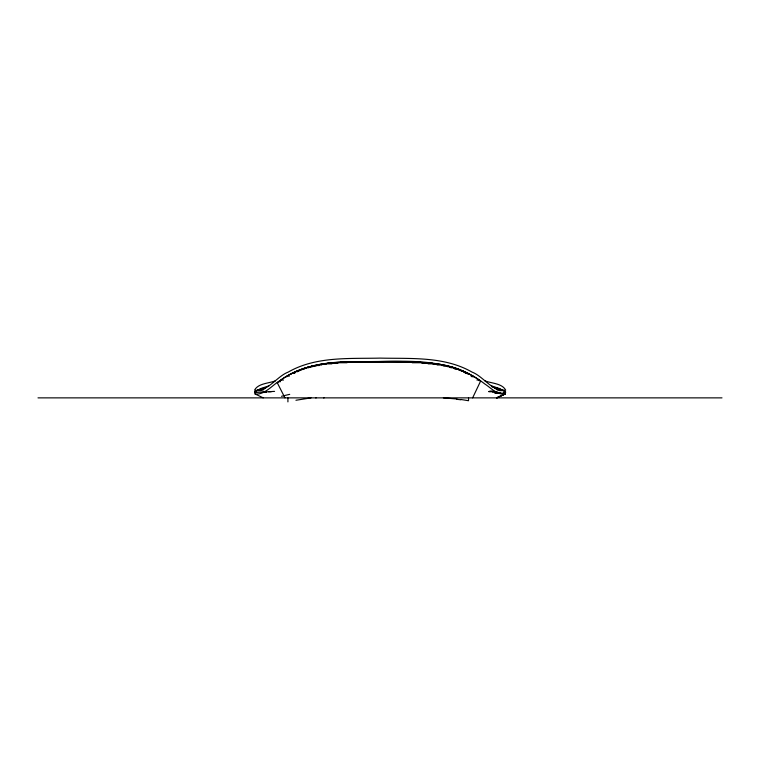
<?xml version="1.0" encoding="UTF-8"?>
<svg xmlns="http://www.w3.org/2000/svg" width="760" height="760" viewBox="0 0 760 760"><rect width="100%" height="100%" fill="white"/><g stroke="black" fill="none" stroke-linecap="round" stroke-linejoin="round"><path stroke-width="1.14" d="M468.53 397.869L468.53 400.729L460.997 399.494M472.634 397.869L480.624 381.064C442.605 353.875 393.186 362.89 349.324 361.855M255.075 391.903L254.819 393.822L263.226 397.869M254.885 391.362L254.572 392.103L255.246 392.474M255.692 391.286L260.737 388.55L268.859 385.871M255.303 391.067L266.038 387.448M497.135 397.869L505.447 393.813L496.546 397.869L505.447 393.813L505.2 391.903M505.001 394.098C497.011 395.038 490.922 387.847 484.737 383.914C471.513 373.644 455.867 366.424 439.195 364.287C410.238 360.192 380.874 361.731 351.738 361.694C325.679 361.883 298.214 365.892 277.267 382.736L284.952 397.869M275.471 380.798C268.841 383.43 258.219 383.277 254.572 390.099C267.416 392.53 276.735 376.361 288.192 372.106C315.951 356.183 349.296 358.824 380.114 358.112C410.913 358.805 444.248 356.165 472.007 372.077C483.483 376.352 492.822 392.512 505.694 390.099C502.046 383.277 491.425 383.43 484.794 380.798M255.284 392.483L274.578 391.372M295.944 400.263L310.992 397.888M344.365 362.073C321.936 362.89 298.537 366.748 280.155 380.579C272.147 385.082 265.231 394.782 255.265 394.098M315.666 397.869L316.188 397.86M356.155 361.627L405.735 361.627M340.547 362.178L419.919 362.178M332.766 362.738L347.063 362.738M412.195 362.738L427.32 362.738M327.408 363.299L337.867 363.299M421.981 363.299L432.715 363.299M323.313 363.859L331.863 363.859M428.099 363.859L437.114 363.859M319.77 364.41L326.03 364.41M433.152 364.41L440.477 364.41M316.654 364.971L321.698 364.971M437.095 364.971L443.602 364.971M314.051 365.531L319.323 365.531M441.835 365.531L446.205 365.531M311.609 366.082L315.998 366.082M443.716 366.082L448.704 366.082M309.462 366.643L312.873 366.643M447.374 366.643L450.756 366.643M307.524 367.203L310.983 367.203M449.312 367.203L452.808 367.203M305.587 367.755L308.721 367.755M450.794 367.755L454.689 367.755M303.962 368.315L305.843 368.315M453.824 368.315L456.247 368.315M302.47 368.875L304.646 368.875M454.461 368.875L457.815 368.875M300.979 369.436L303.762 369.436M456.028 369.436L459.382 369.436M299.506 369.987L301.71 369.987M458.555 369.987L460.702 369.987M298.243 370.548L299.953 370.548M460.019 370.548L462.013 370.548M296.989 371.108L298.917 371.108M461.31 371.108L463.324 371.108M295.735 371.659L297.873 371.659M463.419 371.659L464.55 371.659M294.548 372.219L295.222 372.219M463.714 372.219L465.68 372.219M293.455 372.78L295.279 372.78M464.863 372.78L466.82 372.78M292.363 373.331L294.405 373.331M465.68 373.331L467.951 373.331M467.276 373.891L468.996 373.891M290.244 374.452L290.985 374.452M287.308 376.124L289.351 376.124M471.048 376.124L472.929 376.124M286.377 376.684L286.938 376.684M471.732 376.684L473.812 376.684M281.209 380.028L283.49 380.028M476.9 380.028L479.123 380.028M478.857 380.589L479.949 380.589M278.711 381.7L280.497 381.7M494.912 387.837L495.615 387.837M262.808 388.388L265.145 388.388M495.178 388.388L497.477 388.388M260.965 388.949L264.299 388.949M495.928 388.949L499.348 388.949L504.668 390.982M259.131 389.509L262.694 389.509M497.914 389.509L501.144 389.509M257.412 390.07L263.14 390.07M497.296 390.07L502.863 390.07M256.12 390.621L261.221 390.621M499.491 390.621L504.079 390.621M268.498 391.742L271.225 391.742M488.87 391.742L492.404 391.742M505.39 391.742C503.747 396.102 492.528 389.253 488.917 391.495M262.124 392.293L266.541 392.293M492.698 392.293L497.847 392.293M503.851 392.293L505.714 392.293M496.061 392.853L500.346 392.853M503.975 392.853L505.096 392.853M494.921 393.414L495.51 393.414M496.128 393.414L496.983 393.414M499.538 393.414L500.441 393.414M38 397.869L722 397.869M323.541 397.86L324.073 397.869M443.394 397.879L456.874 398.99M491.416 385.871L499.538 388.55L504.573 391.286M491.739 386.716L499.329 388.949M505.01 391.21L505.581 391.723M287.916 397.869L287.916 401.888M456.693 399.304A124.764 81.282 -22.4 0 1 460.816 399.788M281.495 396.292A216.315 113.221 11.3 0 1 289.712 394.354"/></g></svg>
